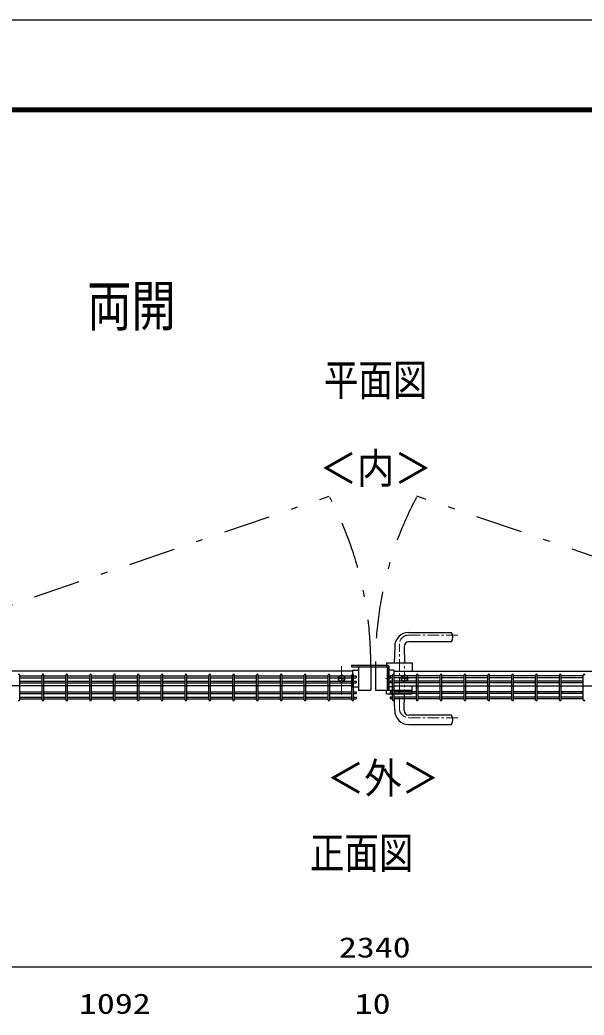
# Model space of a CAD drawing. Units: millimetres, scale not verified. Extents: x -4455 to 4455, y -3150 to 3150.
# Drawn here: x 809 to 2011, y 1029 to 3150 of the extents above; entities that cross this region are included whole.
import ezdxf
from ezdxf.enums import TextEntityAlignment as Align

# ---------------------------------------------------------------- set-up
doc = ezdxf.new("R2010")
doc.units = ezdxf.units.MM
doc.header["$LTSCALE"] = 20
doc.linetypes.add('USER1', pattern=[2, 1.25, -0.25, 0.25, -0.25])
doc.linetypes.add('USER3', pattern=[10.7, 5, -2.5, 0.7, -2.5])
for name, color, linetype, lineweight in [('0-2_外形線', 7, 'Continuous', 25), ('0-3_0', 7, 'Continuous', 25), ('0-4_軸線', 1, 'USER1', 9), ('0-8_扉縦枠', 7, 'Continuous', 25), ('0-9_J180', 2, 'Continuous', 25), ('0-A_LAYER15', 1, 'Continuous', 25), ('0-E_ハッチング', 4, 'Continuous', 25), ('0-F_扉横枠', 7, 'Continuous', 25), ('1-0_丁番', 3, 'Continuous', 25)]:
    doc.layers.add(name, color=color, linetype=linetype, lineweight=lineweight)
doc.layers.add('1-2_D-TITLE', color=7, linetype='Continuous')
doc.layers.add('1-3_LAYER14', color=7, linetype='Continuous')
doc.styles.add('ＭＳ ゴシック', font='')
doc.styles.get('ＭＳ ゴシック').set_extended_font_data('MS Gothic')

msp = doc.modelspace()

# ---------------------------------------------------------------- linework, layer by layer
at = {"layer": '0-2_外形線'}
for p, q in [((1637.11, 1844.58), (1728.43, 1844.58)), ((1728.43, 1824.58), (1637.11, 1824.58)), ((1607.11, 1814.58), (1606.11, 1779.58)), ((1627.11, 1814.58), (1628.11, 1779.58)), ((1589.61, 1779.58), (1644.61, 1779.58)), ((1589.61, 1779.58), (1589.61, 1771.58)), ((1644.61, 1779.58), (1644.61, 1762.08)), ((1487.41, 1742.83), (1493.91, 1739.08)), ((1500.4, 1742.83), (1493.91, 1739.08)), ((1589.61, 1713.58), (1589.61, 1721.58)), ((1644.61, 1713.58), (1644.61, 1731.08)), ((1589.61, 1713.58), (1644.61, 1713.58)), ((1607.11, 1678.58), (1606.11, 1713.58)), ((1627.11, 1678.58), (1628.11, 1713.58)), ((1728.43, 1668.58), (1637.11, 1668.58)), ((1637.11, 1648.58), (1728.43, 1648.58))]:
    msp.add_line(p, q, dxfattribs=at)
for centre, radius, start, end in [((1637.11, 1814.58), 30, 90, 180), ((1637.11, 1814.58), 10, 90, 180), ((1711.11, 1834.58), 20, 330, 30), ((1637.11, 1678.58), 30, 180, 270), ((1637.11, 1678.58), 10, 180, 270), ((1711.11, 1658.58), 20, 330, 30)]:
    msp.add_arc(centre, radius, start, end, dxfattribs=at)
at = {"layer": '0-3_0', "color": 3}
msp.add_lwpolyline([(-4455, 3150), (4455, 3150), (4455, -3150), (-4455, -3150)], close=True, dxfattribs=at)
at = {"layer": '0-3_0'}
for points in [[(-4155, 2962.5), (4155, 2962.5), (4155, -2962.5), (-4155, -2962.5)], [(-4153.13, 2960.62), (4153.12, 2960.62), (4153.12, -2960.63), (-4153.13, -2960.63)], [(-4151.25, 2958.75), (4151.25, 2958.75), (4151.25, -2958.75), (-4151.25, -2958.75)], [(-4149.38, 2956.87), (4149.37, 2956.87), (4149.37, -2956.88), (-4149.38, -2956.88)], [(-4147.5, 2955), (4147.5, 2955), (4147.5, -2955), (-4147.5, -2955)]]:
    msp.add_lwpolyline(points, close=True, dxfattribs=at)
at = {"layer": '0-4_軸線'}
for p, q in [((1637.11, 1839.08), (1741.62, 1839.08)), ((1617.11, 1683.08), (1617.11, 1819.08)), ((1493.91, 1711.93), (1493.91, 1773)), ((1493.91, 1711.93), (1493.91, 1773)), ((1628.31, 1698.18), (1628.31, 1773)), ((1598.45, 1746.58), (1587.26, 1746.58)), ((1637.11, 1663.08), (1741.62, 1663.08))]:
    msp.add_line(p, q, dxfattribs=at)
for centre, start, end in [((1637.11, 1819.08), 90, 180), ((1637.11, 1683.08), 180, 270)]:
    msp.add_arc(centre, 20, start, end, dxfattribs=at)
at = {"layer": '0-8_扉縦枠'}
for p, q in [((1530.11, 1771.58), (1556.11, 1771.58)), ((1530.11, 1771.58), (1530.11, 1721.58)), ((1556.11, 1771.58), (1556.11, 1721.58)), ((1566.11, 1771.58), (1566.11, 1721.58)), ((1566.11, 1771.58), (1592.11, 1771.58)), ((1592.11, 1771.58), (1592.11, 1721.58)), ((1530.11, 1721.58), (1556.11, 1721.58)), ((1566.11, 1721.58), (1644.61, 1721.58))]:
    msp.add_line(p, q, dxfattribs=at)
at = {"layer": '0-9_J180'}
for p, q in [((808.84, 1701.28), (808.84, 1753.68)), ((808.84, 1751.88), (856.01, 1751.88)), ((808.84, 1748.28), (856.01, 1748.28)), ((808.84, 1740.58), (856.01, 1740.58)), ((856.01, 1701.28), (856.01, 1753.68)), ((859.61, 1701.28), (859.61, 1753.68)), ((859.61, 1751.88), (906.78, 1751.88)), ((859.61, 1748.28), (906.78, 1748.28)), ((859.61, 1740.58), (906.78, 1740.58)), ((906.78, 1701.28), (906.78, 1753.68)), ((910.38, 1701.28), (910.38, 1753.68)), ((910.38, 1751.88), (957.54, 1751.88)), ((910.38, 1748.28), (957.54, 1748.28)), ((910.38, 1740.58), (957.54, 1740.58)), ((957.54, 1701.28), (957.54, 1753.68)), ((961.14, 1701.28), (961.14, 1753.68)), ((961.14, 1751.88), (1008.31, 1751.88)), ((961.14, 1748.28), (1008.31, 1748.28)), ((961.14, 1740.58), (1008.31, 1740.58)), ((1008.31, 1701.28), (1008.31, 1753.68)), ((1011.91, 1701.28), (1011.91, 1753.68)), ((1011.91, 1751.88), (1059.08, 1751.88)), ((1011.91, 1748.28), (1059.08, 1748.28)), ((1011.91, 1740.58), (1059.08, 1740.58)), ((1059.08, 1701.28), (1059.08, 1753.68)), ((1062.68, 1701.28), (1062.68, 1753.68)), ((1062.68, 1751.88), (1109.85, 1751.88)), ((1062.68, 1748.28), (1109.85, 1748.28)), ((1062.68, 1740.58), (1109.85, 1740.58)), ((1109.85, 1701.28), (1109.85, 1753.68)), ((1113.45, 1701.28), (1113.45, 1753.68)), ((1113.45, 1751.88), (1160.62, 1751.88)), ((1113.45, 1748.28), (1160.62, 1748.28)), ((1113.45, 1740.58), (1160.62, 1740.58)), ((1160.62, 1701.28), (1160.62, 1753.68)), ((1164.22, 1701.28), (1164.22, 1753.68)), ((1164.22, 1751.88), (1211.39, 1751.88)), ((1164.22, 1748.28), (1211.39, 1748.28)), ((1164.22, 1740.58), (1211.39, 1740.58)), ((1211.39, 1701.28), (1211.39, 1753.68)), ((1214.99, 1701.28), (1214.99, 1753.68)), ((1214.99, 1751.88), (1262.16, 1751.88)), ((1214.99, 1748.28), (1262.16, 1748.28)), ((1214.99, 1740.58), (1262.16, 1740.58)), ((1262.16, 1701.28), (1262.16, 1753.68)), ((1265.76, 1701.28), (1265.76, 1753.68)), ((1265.76, 1751.88), (1312.93, 1751.88)), ((1265.76, 1748.28), (1312.93, 1748.28)), ((1265.76, 1740.58), (1312.93, 1740.58)), ((1312.93, 1701.28), (1312.93, 1753.68)), ((1316.53, 1701.28), (1316.53, 1753.68)), ((1316.53, 1751.88), (1363.7, 1751.88)), ((1316.53, 1748.28), (1363.7, 1748.28)), ((1316.53, 1740.58), (1363.7, 1740.58)), ((1363.7, 1701.28), (1363.7, 1753.68)), ((1367.3, 1701.28), (1367.3, 1753.68)), ((1367.3, 1751.88), (1414.47, 1751.88)), ((1367.3, 1748.28), (1414.47, 1748.28)), ((1367.3, 1740.58), (1414.47, 1740.58)), ((1414.47, 1701.28), (1414.47, 1753.68)), ((1418.07, 1701.28), (1418.07, 1753.68)), ((1418.07, 1751.88), (1465.24, 1751.88)), ((1418.07, 1748.28), (1465.24, 1748.28)), ((1418.07, 1740.58), (1465.24, 1740.58)), ((1465.24, 1701.28), (1465.24, 1753.68)), ((1468.84, 1701.28), (1468.84, 1753.68)), ((1468.84, 1751.88), (1516.01, 1751.88)), ((1468.84, 1748.28), (1516.01, 1748.28)), ((1468.84, 1740.58), (1516.01, 1740.58)), ((1516.01, 1701.28), (1516.01, 1753.68)), ((1519.61, 1701.28), (1519.61, 1753.68)), ((1519.61, 1751.88), (1524.81, 1751.88)), ((1519.61, 1748.28), (1524.81, 1748.28)), ((1519.61, 1740.58), (1524.81, 1740.58)), ((1524.81, 1751.88), (1524.81, 1748.28)), ((1524.81, 1740.58), (1524.81, 1736.98)), ((1602.61, 1751.88), (1597.41, 1751.88)), ((1597.41, 1751.88), (1597.41, 1748.28)), ((1602.61, 1748.28), (1597.41, 1748.28)), ((1602.61, 1740.58), (1597.41, 1740.58)), ((1597.41, 1740.58), (1597.41, 1736.98)), ((1602.61, 1701.28), (1602.61, 1753.68)), ((1606.21, 1701.28), (1606.21, 1753.68)), ((1653.38, 1751.88), (1606.21, 1751.88)), ((1653.38, 1748.28), (1606.21, 1748.28)), ((1653.38, 1740.58), (1606.21, 1740.58)), ((1653.38, 1701.28), (1653.38, 1753.68)), ((1656.98, 1701.28), (1656.98, 1753.68)), ((1704.14, 1751.88), (1656.98, 1751.88)), ((1704.14, 1748.28), (1656.98, 1748.28)), ((1704.14, 1740.58), (1656.98, 1740.58)), ((1704.14, 1701.28), (1704.14, 1753.68)), ((1707.74, 1701.28), (1707.74, 1753.68)), ((1754.91, 1751.88), (1707.74, 1751.88)), ((1754.91, 1748.28), (1707.74, 1748.28)), ((1754.91, 1740.58), (1707.74, 1740.58)), ((1754.91, 1701.28), (1754.91, 1753.68)), ((1758.51, 1701.28), (1758.51, 1753.68)), ((1805.68, 1751.88), (1758.51, 1751.88)), ((1805.68, 1748.28), (1758.51, 1748.28)), ((1805.68, 1740.58), (1758.51, 1740.58)), ((1805.68, 1701.28), (1805.68, 1753.68)), ((1809.28, 1701.28), (1809.28, 1753.68)), ((1856.45, 1751.88), (1809.28, 1751.88)), ((1856.45, 1748.28), (1809.28, 1748.28)), ((1856.45, 1740.58), (1809.28, 1740.58)), ((1856.45, 1701.28), (1856.45, 1753.68)), ((1860.05, 1701.28), (1860.05, 1753.68)), ((1907.22, 1751.88), (1860.05, 1751.88)), ((1907.22, 1748.28), (1860.05, 1748.28)), ((1907.22, 1740.58), (1860.05, 1740.58)), ((1907.22, 1701.28), (1907.22, 1753.68)), ((1910.82, 1701.28), (1910.82, 1753.68)), ((1957.99, 1751.88), (1910.82, 1751.88)), ((1957.99, 1748.28), (1910.82, 1748.28)), ((1957.99, 1740.58), (1910.82, 1740.58)), ((1957.99, 1701.28), (1957.99, 1753.68)), ((1961.59, 1701.28), (1961.59, 1753.68)), ((2008.76, 1751.88), (1961.59, 1751.88)), ((2008.76, 1748.28), (1961.59, 1748.28)), ((2008.76, 1740.58), (1961.59, 1740.58)), ((2008.76, 1701.28), (2008.76, 1753.68)), ((808.84, 1736.98), (856.01, 1736.98)), ((808.84, 1717.98), (856.01, 1717.98)), ((859.61, 1736.98), (906.78, 1736.98)), ((859.61, 1717.98), (906.78, 1717.98)), ((910.38, 1736.98), (957.54, 1736.98)), ((910.38, 1717.98), (957.54, 1717.98)), ((961.14, 1736.98), (1008.31, 1736.98)), ((961.14, 1717.98), (1008.31, 1717.98)), ((1011.91, 1736.98), (1059.08, 1736.98)), ((1011.91, 1717.98), (1059.08, 1717.98)), ((1062.68, 1736.98), (1109.85, 1736.98)), ((1062.68, 1717.98), (1109.85, 1717.98)), ((1113.45, 1736.98), (1160.62, 1736.98)), ((1113.45, 1717.98), (1160.62, 1717.98)), ((1164.22, 1736.98), (1211.39, 1736.98)), ((1164.22, 1717.98), (1211.39, 1717.98)), ((1214.99, 1736.98), (1262.16, 1736.98)), ((1214.99, 1717.98), (1262.16, 1717.98)), ((1265.76, 1736.98), (1312.93, 1736.98)), ((1265.76, 1717.98), (1312.93, 1717.98)), ((1316.53, 1736.98), (1363.7, 1736.98)), ((1316.53, 1717.98), (1363.7, 1717.98)), ((1367.3, 1736.98), (1414.47, 1736.98)), ((1367.3, 1717.98), (1414.47, 1717.98)), ((1418.07, 1736.98), (1465.24, 1736.98)), ((1418.07, 1717.98), (1465.24, 1717.98)), ((1468.84, 1736.98), (1516.01, 1736.98)), ((1468.84, 1717.98), (1516.01, 1717.98)), ((1519.61, 1736.98), (1524.81, 1736.98)), ((1519.61, 1717.98), (1524.81, 1717.98)), ((1524.81, 1717.98), (1524.81, 1714.38)), ((1602.61, 1736.98), (1597.41, 1736.98)), ((1602.61, 1717.98), (1597.41, 1717.98)), ((1597.41, 1717.98), (1597.41, 1714.38)), ((1653.38, 1736.98), (1606.21, 1736.98)), ((1653.38, 1717.98), (1606.21, 1717.98)), ((1704.14, 1736.98), (1656.98, 1736.98)), ((1704.14, 1717.98), (1656.98, 1717.98)), ((1754.91, 1736.98), (1707.74, 1736.98)), ((1754.91, 1717.98), (1707.74, 1717.98)), ((1805.68, 1736.98), (1758.51, 1736.98)), ((1805.68, 1717.98), (1758.51, 1717.98)), ((1856.45, 1736.98), (1809.28, 1736.98)), ((1856.45, 1717.98), (1809.28, 1717.98)), ((1907.22, 1736.98), (1860.05, 1736.98)), ((1907.22, 1717.98), (1860.05, 1717.98)), ((1957.99, 1736.98), (1910.82, 1736.98)), ((1957.99, 1717.98), (1910.82, 1717.98)), ((2008.76, 1736.98), (1961.59, 1736.98)), ((2008.76, 1717.98), (1961.59, 1717.98)), ((808.84, 1714.38), (856.01, 1714.38)), ((808.84, 1706.68), (856.01, 1706.68)), ((808.84, 1703.08), (856.01, 1703.08)), ((859.61, 1714.38), (906.78, 1714.38)), ((859.61, 1706.68), (906.78, 1706.68)), ((859.61, 1703.08), (906.78, 1703.08)), ((910.38, 1714.38), (957.54, 1714.38)), ((910.38, 1706.68), (957.54, 1706.68)), ((910.38, 1703.08), (957.54, 1703.08)), ((961.14, 1714.38), (1008.31, 1714.38)), ((961.14, 1706.68), (1008.31, 1706.68)), ((961.14, 1703.08), (1008.31, 1703.08)), ((1011.91, 1714.38), (1059.08, 1714.38)), ((1011.91, 1706.68), (1059.08, 1706.68)), ((1011.91, 1703.08), (1059.08, 1703.08)), ((1062.68, 1714.38), (1109.85, 1714.38)), ((1062.68, 1706.68), (1109.85, 1706.68)), ((1062.68, 1703.08), (1109.85, 1703.08)), ((1113.45, 1714.38), (1160.62, 1714.38)), ((1113.45, 1706.68), (1160.62, 1706.68)), ((1113.45, 1703.08), (1160.62, 1703.08)), ((1164.22, 1714.38), (1211.39, 1714.38)), ((1164.22, 1706.68), (1211.39, 1706.68)), ((1164.22, 1703.08), (1211.39, 1703.08)), ((1214.99, 1714.38), (1262.16, 1714.38)), ((1214.99, 1706.68), (1262.16, 1706.68)), ((1214.99, 1703.08), (1262.16, 1703.08)), ((1265.76, 1714.38), (1312.93, 1714.38)), ((1265.76, 1706.68), (1312.93, 1706.68)), ((1265.76, 1703.08), (1312.93, 1703.08)), ((1316.53, 1714.38), (1363.7, 1714.38)), ((1316.53, 1706.68), (1363.7, 1706.68)), ((1316.53, 1703.08), (1363.7, 1703.08)), ((1367.3, 1714.38), (1414.47, 1714.38)), ((1367.3, 1706.68), (1414.47, 1706.68)), ((1367.3, 1703.08), (1414.47, 1703.08)), ((1418.07, 1714.38), (1465.24, 1714.38)), ((1418.07, 1706.68), (1465.24, 1706.68)), ((1418.07, 1703.08), (1465.24, 1703.08)), ((1468.84, 1714.38), (1516.01, 1714.38)), ((1468.84, 1706.68), (1516.01, 1706.68)), ((1468.84, 1703.08), (1516.01, 1703.08)), ((1519.61, 1714.38), (1524.81, 1714.38)), ((1519.61, 1706.68), (1524.81, 1706.68)), ((1519.61, 1703.08), (1524.81, 1703.08)), ((1524.81, 1706.68), (1524.81, 1703.08)), ((1602.61, 1714.38), (1597.41, 1714.38)), ((1602.61, 1706.68), (1597.41, 1706.68)), ((1597.41, 1706.68), (1597.41, 1703.08)), ((1602.61, 1703.08), (1597.41, 1703.08)), ((1653.38, 1714.38), (1606.21, 1714.38)), ((1653.38, 1706.68), (1606.21, 1706.68)), ((1653.38, 1703.08), (1606.21, 1703.08)), ((1704.14, 1714.38), (1656.98, 1714.38)), ((1704.14, 1706.68), (1656.98, 1706.68)), ((1704.14, 1703.08), (1656.98, 1703.08)), ((1754.91, 1714.38), (1707.74, 1714.38)), ((1754.91, 1706.68), (1707.74, 1706.68)), ((1754.91, 1703.08), (1707.74, 1703.08)), ((1805.68, 1714.38), (1758.51, 1714.38)), ((1805.68, 1706.68), (1758.51, 1706.68)), ((1805.68, 1703.08), (1758.51, 1703.08)), ((1856.45, 1714.38), (1809.28, 1714.38)), ((1856.45, 1706.68), (1809.28, 1706.68)), ((1856.45, 1703.08), (1809.28, 1703.08)), ((1907.22, 1714.38), (1860.05, 1714.38)), ((1907.22, 1706.68), (1860.05, 1706.68)), ((1907.22, 1703.08), (1860.05, 1703.08)), ((1957.99, 1714.38), (1910.82, 1714.38)), ((1957.99, 1706.68), (1910.82, 1706.68)), ((1957.99, 1703.08), (1910.82, 1703.08)), ((2008.76, 1714.38), (1961.59, 1714.38)), ((2008.76, 1706.68), (1961.59, 1706.68)), ((2008.76, 1703.08), (1961.59, 1703.08))]:
    msp.add_line(p, q, dxfattribs=at)
for centre, start, end in [((807.04, 1753.68), 0, 180), ((857.81, 1753.68), 0, 180), ((908.58, 1753.68), 0, 180), ((959.34, 1753.68), 0, 180), ((1010.11, 1753.68), 0, 180), ((1060.88, 1753.68), 0, 180), ((1111.65, 1753.68), 0, 180), ((1162.42, 1753.68), 0, 180), ((1213.19, 1753.68), 0, 180), ((1263.96, 1753.68), 0, 180), ((1314.73, 1753.68), 0, 180), ((1365.5, 1753.68), 0, 180), ((1416.27, 1753.68), 0, 180), ((1467.04, 1753.68), 0, 180), ((1517.81, 1753.68), 0, 180), ((1604.41, 1753.68), 0, 180), ((1655.18, 1753.68), 0, 180), ((1705.94, 1753.68), 0, 180), ((1756.71, 1753.68), 0, 180), ((1807.48, 1753.68), 0, 180), ((1858.25, 1753.68), 0, 180), ((1909.02, 1753.68), 0, 180), ((1959.79, 1753.68), 0, 180), ((2010.56, 1753.68), 0, 180), ((807.04, 1701.28), 180, 0), ((857.81, 1701.28), 180, 0), ((908.58, 1701.28), 180, 0), ((959.34, 1701.28), 180, 0), ((1010.11, 1701.28), 180, 0), ((1060.88, 1701.28), 180, 0), ((1111.65, 1701.28), 180, 0), ((1162.42, 1701.28), 180, 0), ((1213.19, 1701.28), 180, 0), ((1263.96, 1701.28), 180, 0), ((1314.73, 1701.28), 180, 0), ((1365.5, 1701.28), 180, 0), ((1416.27, 1701.28), 180, 0), ((1467.04, 1701.28), 180, 0), ((1517.81, 1701.28), 180, 0), ((1604.41, 1701.28), 180, 0), ((1655.18, 1701.28), 180, 0), ((1705.94, 1701.28), 180, 0), ((1756.71, 1701.28), 180, 0), ((1807.48, 1701.28), 180, 0), ((1858.25, 1701.28), 180, 0), ((1909.02, 1701.28), 180, 0), ((1959.79, 1701.28), 180, 0), ((2010.56, 1701.28), 180, 0)]:
    msp.add_arc(centre, 1.8, start, end, dxfattribs=at)
at = {"layer": '0-A_LAYER15', "color": 2}
msp.add_line((428.61, 1132.29), (2693.61, 1132.29), dxfattribs=at)
at = {"layer": '0-E_ハッチング', "linetype": 'USER3'}
for p, q in [((435.23, 1782.26), (1467.81, 2135.04)), ((2686.98, 1782.26), (1654.4, 2135.04))]:
    msp.add_line(p, q, dxfattribs=at)
for centre, start, end in [((799.6, 1779.72), 359.39699, 27.77844), ((2322.61, 1779.72), 152.22156, 180.60301)]:
    msp.add_arc(centre, 756.55, start, end, dxfattribs=at)
at = {"layer": '0-F_扉横枠'}
for p, q in [((1517.11, 1762.08), (503.11, 1762.08)), ((1517.11, 1764.03), (1530.11, 1764.03)), ((1517.11, 1764.03), (1517.11, 1729.13)), ((1605.11, 1764.03), (1592.11, 1764.03)), ((1605.11, 1764.03), (1605.11, 1729.13)), ((1605.11, 1762.08), (2619.11, 1762.08)), ((1493.73, 1746.58), (1487.32, 1746.58)), ((1487.41, 1750.33), (1493.91, 1754.08)), ((1487.41, 1742.83), (1487.41, 1750.33)), ((1493.82, 1746.58), (1494, 1746.58)), ((1493.91, 1746.76), (1493.91, 1753.17)), ((1493.91, 1746.49), (1493.91, 1746.67)), ((1493.91, 1746.4), (1493.91, 1740)), ((1494.09, 1746.58), (1500.49, 1746.58)), ((1628.13, 1746.58), (1621.72, 1746.58)), ((1621.81, 1750.33), (1628.31, 1754.08)), ((1621.81, 1742.83), (1621.81, 1750.33)), ((1621.81, 1742.83), (1628.31, 1739.08)), ((1628.22, 1746.58), (1628.4, 1746.58)), ((1634.8, 1750.33), (1628.31, 1754.08)), ((1628.31, 1746.76), (1628.31, 1753.17)), ((1628.31, 1746.49), (1628.31, 1746.67)), ((1628.31, 1746.4), (1628.31, 1740)), ((1634.8, 1742.83), (1628.31, 1739.08)), ((1628.49, 1746.58), (1634.89, 1746.58)), ((1634.8, 1742.83), (1634.8, 1750.33)), ((1517.11, 1731.08), (503.11, 1731.08)), ((1517.11, 1729.13), (1530.11, 1729.13)), ((1605.11, 1729.13), (1592.11, 1729.13)), ((1605.11, 1731.08), (2619.11, 1731.08))]:
    msp.add_line(p, q, dxfattribs=at)
msp.add_lwpolyline([(1500.4, 1742.83), (1500.4, 1750.33), (1493.91, 1754.08)], dxfattribs=at)
for centre in [(1493.91, 1746.58), (1628.31, 1746.58)]:
    msp.add_circle(centre, 6.5, dxfattribs=at)
at = {"layer": '1-0_丁番'}
for p, q in [((1515.31, 1774.78), (1592.11, 1774.78)), ((1515.31, 1774.78), (1515.31, 1771.58)), ((1515.31, 1771.58), (1592.11, 1771.58)), ((1592.11, 1724.78), (1592.11, 1771.58)), ((1595.31, 1724.78), (1595.31, 1771.58)), ((1592.11, 1724.78), (1595.31, 1724.78))]:
    msp.add_line(p, q, dxfattribs=at)
msp.add_arc((1592.11, 1771.58), 3.2, 0, 90, dxfattribs=at)

# ---------------------------------------------------------------- texts
at = {"layer": '0-2_外形線', "style": 'ＭＳ ゴシック', "width": 0.9}
for s, p in [('＜内＞', (1447.08, 2142.49)), ('＜外＞', (1462.51, 1482.33))]:
    msp.add_text(s, height=64.96, dxfattribs=at).set_placement(p, align=Align.BOTTOM_LEFT)
at = {"layer": '0-A_LAYER15', "color": 3, "style": 'ＭＳ ゴシック', "width": 1.3}
for s, p in [('2340', (1488.25, 1138.97)), ('1092', (934.52, 1018.97)), ('10', (1521.95, 1018.97))]:
    msp.add_text(s, height=43.26, dxfattribs=at).set_placement(p, align=Align.BOTTOM_LEFT)
at = {"layer": '1-2_D-TITLE', "style": 'ＭＳ ゴシック', "width": 0.8}
for s, p in [('平面図', (1456.43, 2328.94)), ('正面図', (1426.64, 1321.08))]:
    msp.add_text(s, height=67.3, dxfattribs=at).set_placement(p, align=Align.BOTTOM_LEFT)
at = {"layer": '1-3_LAYER14', "style": 'ＭＳ ゴシック', "width": 0.8}
msp.add_text('両開', height=86.59, dxfattribs=at).set_placement((951.97, 2471.53), align=Align.BOTTOM_LEFT)

doc.saveas('drawing.dxf')
